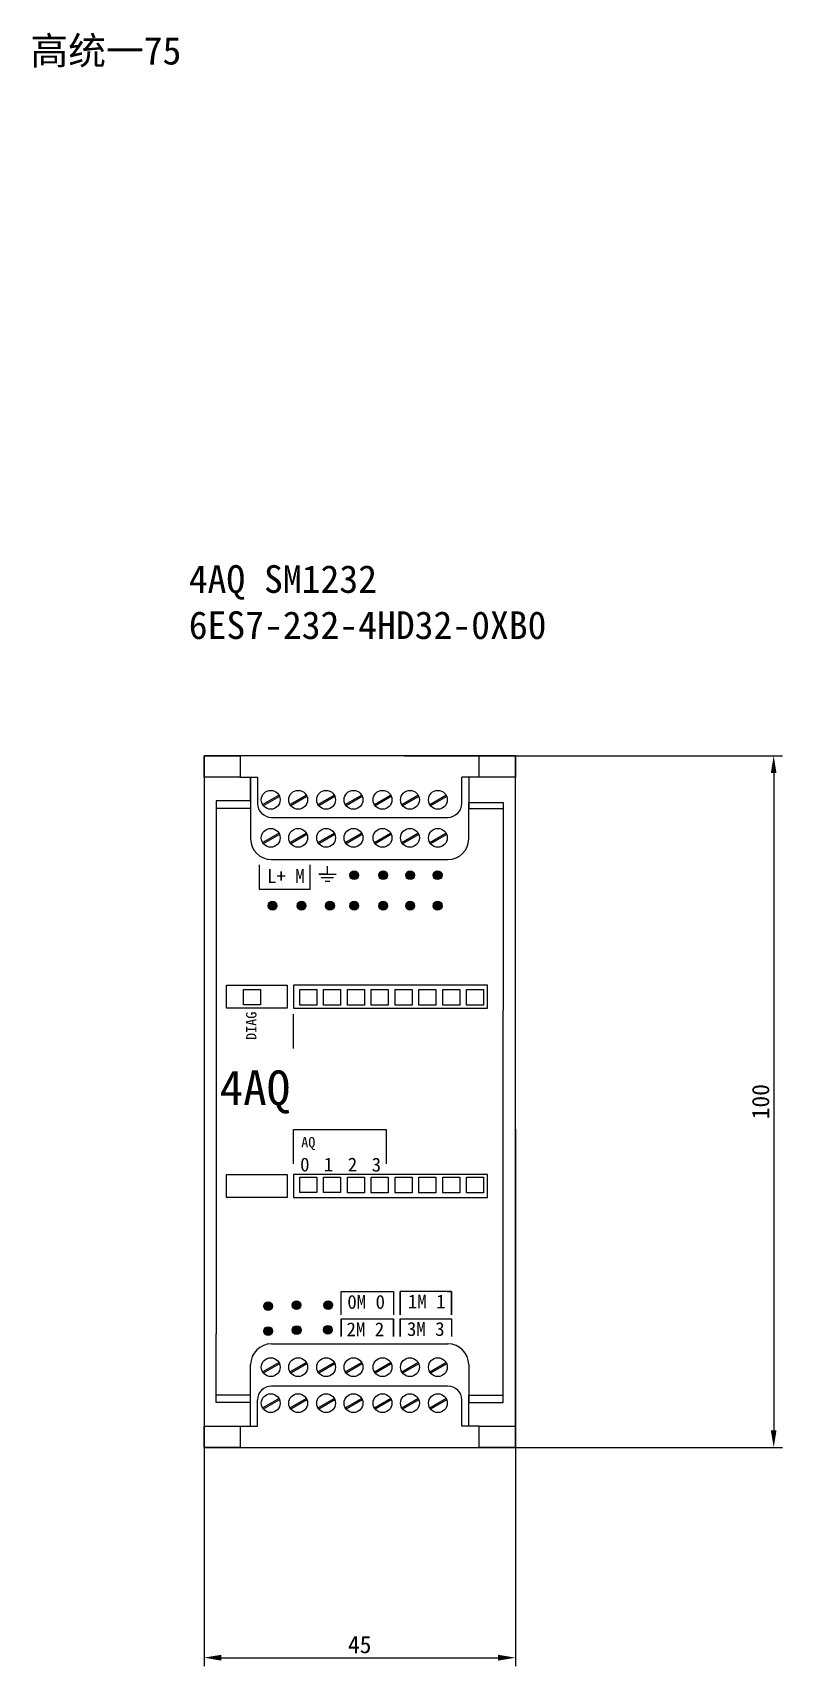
# Model space of a CAD drawing. Header units: millimetres. Extents: x 983 to 2111, y 2638 to 4457.
# Drawn here: x 1496 to 1604.4, y 2896.7 to 3132.9 of the extents above; entities that cross this region are included whole.
import ezdxf

# ---------------------------------------------------------------- set-up
doc = ezdxf.new("R2010")
doc.units = ezdxf.units.MM
doc.styles.get("Standard").update_dxf_attribs({"font": ''})
doc.styles.get('Standard').set_extended_font_data('SimSun')
doc.dimstyles.new('ISO-25', dxfattribs={"dimtxt": 2.5, "dimasz": 2.5, "dimexe": 1.25, "dimexo": 0.625, "dimtad": 1, "dimtxsty": 'Standard', "dimcen": 2.5, "dimadec": 0, "dimazin": 0, "dimtfac": 1, "dimtmove": 0, "dimatfit": 3, "dimfxl": 1, "dimarcsym": 0})

# ---------------------------------------------------------------- blocks, each defined once
blk = doc.blocks.new('*D175')
at = {"color": 0, "lineweight": -2, "transparency": 16777216}
for p, q in [((1520.79, 2974.33), (1520.79, 2896.67)), ((1565.79, 2974.33), (1565.79, 2896.67)), ((1523.29, 2897.92), (1563.29, 2897.92))]:
    blk.add_line(p, q, dxfattribs=at)
at = {"color": 0, "lineweight": -3, "transparency": 16777216}
for points in [[(1523.29, 2898.34), (1523.29, 2897.5), (1520.79, 2897.92)], [(1563.29, 2898.34), (1563.29, 2897.5), (1565.79, 2897.92)]]:
    blk.add_solid(points, dxfattribs=at)
at = {"layer": 'Defpoints', "color": 0, "lineweight": -3, "transparency": 16777216}
for p in [(1520.79, 2974.96), (1565.79, 2974.96), (1565.79, 2897.92)]:
    blk.add_point(p, dxfattribs=at)
at = {"color": 0, "lineweight": -3, "transparency": 16777216, "insert": (1543.29, 2899.8), "char_height": 2.5, "attachment_point": 5}
blk.add_mtext('45', dxfattribs=at)
blk = doc.blocks.new('*D176')
at = {"color": 0, "lineweight": -2, "transparency": 16777216}
for p, q in [((1549.77, 3028.3), (1604.37, 3028.3)), ((1603.12, 3025.8), (1603.12, 2930.8)), ((1549.77, 2928.3), (1604.37, 2928.3))]:
    blk.add_line(p, q, dxfattribs=at)
at = {"color": 0, "lineweight": -3, "transparency": 16777216}
for points in [[(1602.7, 3025.8), (1603.53, 3025.8), (1603.12, 3028.3)], [(1602.7, 2930.8), (1603.53, 2930.8), (1603.12, 2928.3)]]:
    blk.add_solid(points, dxfattribs=at)
at = {"layer": 'Defpoints', "color": 0, "lineweight": -3, "transparency": 16777216}
for p in [(1549.15, 3028.3), (1549.15, 2928.3), (1603.12, 2928.3)]:
    blk.add_point(p, dxfattribs=at)
at = {"color": 0, "lineweight": -3, "transparency": 16777216, "insert": (1601.24, 2978.3), "char_height": 2.5, "attachment_point": 5, "rotation": 90}
blk.add_mtext('100', dxfattribs=at)
blk = doc.blocks.new('4AQ')
at = {"lineweight": -3}
for p, q in [((1526.03, 3025.21), (1527.53, 3025.21)), ((1527.53, 3025.21), (1527.53, 3021.8)), ((1527.53, 3021.8), (1527.53, 3025.21)), ((1527.53, 3025.21), (1528.53, 3025.21)), ((1528.53, 3025.21), (1528.53, 3021.41)), ((1559.04, 3025.21), (1558.04, 3025.21)), ((1558.04, 3021.41), (1558.04, 3025.21)), ((1560.54, 3025.21), (1559.04, 3025.21)), ((1559.04, 3025.21), (1559.04, 3020.7)), ((1527.53, 3021.8), (1522.53, 3021.8)), ((1522.53, 3021.8), (1522.53, 2944.72)), ((1527.53, 3021.8), (1527.53, 3020.7)), ((1559.04, 3020.7), (1559.04, 3021.54)), ((1559.04, 3021.54), (1564.04, 3021.54)), ((1564.04, 3021.54), (1564.04, 3020.7)), ((1527.53, 3020.7), (1522.53, 3020.7)), ((1527.53, 3020.7), (1527.53, 3016.3)), ((1530.53, 3019.41), (1556.04, 3019.41)), ((1559.04, 3020.7), (1564.04, 3020.7)), ((1559.04, 3016.3), (1559.04, 3020.7)), ((1564.04, 3020.7), (1564.04, 2991.54)), ((1528.74, 3012.55), (1528.74, 3009.01)), ((1530.53, 3013.3), (1556.04, 3013.3)), ((1536.11, 3009.01), (1536.11, 3012.55)), ((1538.63, 3011.22), (1538.63, 3012.35)), ((1528.74, 3009.01), (1536.11, 3009.01)), ((1538.63, 3011.22), (1537.38, 3011.22)), ((1537.38, 3011.22), (1538.63, 3011.22)), ((1538.63, 3010.68), (1537.74, 3010.68)), ((1538.63, 3010.12), (1538.28, 3010.12)), ((1538.63, 3011.22), (1539.88, 3011.22)), ((1539.52, 3010.68), (1538.63, 3010.68)), ((1538.98, 3010.12), (1538.63, 3010.12)), ((1533.71, 2985.99), (1533.71, 2990.95)), ((1564.04, 2935.89), (1564.04, 2991.54)), ((1533.71, 2969.31), (1533.71, 2974.26)), ((1533.71, 2974.26), (1547.13, 2974.26)), ((1547.13, 2974.26), (1547.13, 2972.38)), ((1547.13, 2972.38), (1547.13, 2969.31)), ((1540.59, 2947.49), (1540.59, 2950.87)), ((1540.59, 2947.49), (1540.59, 2950.87)), ((1540.59, 2950.87), (1547.65, 2950.87)), ((1547.65, 2950.87), (1548.19, 2950.87)), ((1548.19, 2950.87), (1548.19, 2947.49)), ((1549.16, 2950.87), (1549.16, 2947.49)), ((1549.16, 2947.49), (1549.16, 2950.87)), ((1556.57, 2950.87), (1549.16, 2950.87)), ((1555.91, 2950.87), (1556.57, 2950.87)), ((1556.57, 2950.87), (1556.57, 2947.49)), ((1556.57, 2947.49), (1556.57, 2950.87)), ((1540.59, 2946.91), (1540.59, 2944.37)), ((1540.59, 2944.37), (1540.59, 2946.91)), ((1540.59, 2944.37), (1540.59, 2946.91)), ((1540.59, 2946.91), (1548.19, 2946.91)), ((1548.19, 2946.91), (1548.19, 2944.37)), ((1548.19, 2944.37), (1548.19, 2946.91)), ((1549.16, 2946.91), (1549.16, 2944.37)), ((1549.16, 2944.37), (1549.16, 2946.91)), ((1549.16, 2946.91), (1556.55, 2946.91)), ((1556.55, 2946.91), (1556.55, 2944.37)), ((1522.53, 2934.79), (1522.53, 2944.72)), ((1530.53, 2943.29), (1556.04, 2943.29)), ((1527.53, 2935.89), (1527.53, 2940.29)), ((1559.04, 2940.29), (1559.04, 2935.34)), ((1527.53, 2935.89), (1522.53, 2935.89)), ((1527.53, 2934.79), (1527.53, 2935.89)), ((1556.04, 2937.18), (1530.53, 2937.18)), ((1559.04, 2931.38), (1559.04, 2935.89)), ((1559.04, 2935.89), (1564.04, 2935.89)), ((1559.04, 2935.89), (1559.04, 2934.79)), ((1564.04, 2934.79), (1564.04, 2935.89)), ((1527.53, 2934.79), (1522.53, 2934.79)), ((1527.53, 2931.38), (1527.53, 2934.79)), ((1528.53, 2931.38), (1528.53, 2935.18)), ((1558.04, 2931.38), (1558.04, 2935.18)), ((1559.04, 2934.79), (1564.04, 2934.79)), ((1526.03, 2931.38), (1527.53, 2931.38)), ((1527.53, 2931.38), (1528.53, 2931.38)), ((1559.04, 2931.38), (1558.04, 2931.38)), ((1560.54, 2931.38), (1559.04, 2931.38))]:
    blk.add_line(p, q, dxfattribs=at)
for points in [[(1520.79, 2928.3), (1565.79, 2928.3), (1565.79, 3028.3), (1520.79, 3028.3)], [(1520.79, 3028.3), (1526.03, 3028.3), (1526.03, 3025.21), (1520.79, 3025.21)], [(1560.54, 3028.3), (1565.79, 3028.3), (1565.79, 3025.21), (1560.54, 3025.21)], [(1529.25, 3021.28), (1531.59, 3022.63), (1531.7, 3022.44), (1529.36, 3021.09)], [(1533.2, 3021.28), (1535.54, 3022.63), (1535.66, 3022.44), (1533.32, 3021.09)], [(1537.25, 3021.28), (1539.59, 3022.63), (1539.7, 3022.44), (1537.36, 3021.09)], [(1541.2, 3021.28), (1543.54, 3022.63), (1543.65, 3022.44), (1541.31, 3021.09)], [(1545.41, 3021.28), (1547.75, 3022.63), (1547.86, 3022.44), (1545.52, 3021.09)], [(1549.37, 3021.28), (1551.71, 3022.63), (1551.82, 3022.44), (1549.48, 3021.09)], [(1553.41, 3021.28), (1555.75, 3022.63), (1555.86, 3022.44), (1553.52, 3021.09)], [(1529.25, 3015.77), (1531.59, 3017.13), (1531.7, 3016.93), (1529.36, 3015.58)], [(1533.2, 3015.77), (1535.54, 3017.13), (1535.66, 3016.93), (1533.32, 3015.58)], [(1537.25, 3015.77), (1539.59, 3017.13), (1539.7, 3016.93), (1537.36, 3015.58)], [(1541.2, 3015.77), (1543.54, 3017.13), (1543.65, 3016.93), (1541.31, 3015.58)], [(1545.41, 3015.77), (1547.75, 3017.13), (1547.86, 3016.93), (1545.52, 3015.58)], [(1549.37, 3015.77), (1551.71, 3017.13), (1551.82, 3016.93), (1549.48, 3015.58)], [(1553.41, 3015.77), (1555.75, 3017.13), (1555.86, 3016.93), (1553.52, 3015.58)], [(1524.03, 2995.13), (1532.79, 2995.13), (1532.79, 2991.81), (1524.03, 2991.81)], [(1533.71, 2991.81), (1561.77, 2991.81), (1561.77, 2995.13), (1533.71, 2995.13)], [(1526.49, 2994.54), (1528.94, 2994.54), (1528.94, 2992.31), (1526.49, 2992.31)], [(1534.62, 2994.51), (1537.07, 2994.51), (1537.07, 2992.28), (1534.62, 2992.28)], [(1538.07, 2994.51), (1540.51, 2994.51), (1540.51, 2992.28), (1538.07, 2992.28)], [(1541.51, 2994.5), (1543.96, 2994.5), (1543.96, 2992.27), (1541.51, 2992.27)], [(1544.96, 2994.5), (1547.41, 2994.5), (1547.41, 2992.27), (1544.96, 2992.27)], [(1548.41, 2994.5), (1550.85, 2994.5), (1550.85, 2992.27), (1548.41, 2992.27)], [(1551.85, 2994.5), (1554.3, 2994.5), (1554.3, 2992.27), (1551.85, 2992.27)], [(1555.3, 2994.5), (1557.74, 2994.5), (1557.74, 2992.27), (1555.3, 2992.27)], [(1558.74, 2994.5), (1561.19, 2994.5), (1561.19, 2992.27), (1558.74, 2992.27)], [(1524.03, 2967.76), (1532.79, 2967.76), (1532.79, 2964.44), (1524.03, 2964.44)], [(1533.71, 2964.44), (1561.77, 2964.44), (1561.77, 2967.76), (1533.71, 2967.76)], [(1534.62, 2967.38), (1537.07, 2967.38), (1537.07, 2965.15), (1534.62, 2965.15)], [(1538.07, 2967.38), (1540.51, 2967.38), (1540.51, 2965.15), (1538.07, 2965.15)], [(1541.51, 2967.37), (1543.96, 2967.37), (1543.96, 2965.14), (1541.51, 2965.14)], [(1544.96, 2967.37), (1547.41, 2967.37), (1547.41, 2965.14), (1544.96, 2965.14)], [(1548.41, 2967.37), (1550.85, 2967.37), (1550.85, 2965.14), (1548.41, 2965.14)], [(1551.85, 2967.37), (1554.3, 2967.37), (1554.3, 2965.14), (1551.85, 2965.14)], [(1555.3, 2967.37), (1557.74, 2967.37), (1557.74, 2965.14), (1555.3, 2965.14)], [(1558.74, 2967.37), (1561.19, 2967.37), (1561.19, 2965.14), (1558.74, 2965.14)], [(1529.25, 2939.25), (1531.59, 2940.6), (1531.7, 2940.4), (1529.36, 2939.05)], [(1533.2, 2939.25), (1535.54, 2940.6), (1535.66, 2940.4), (1533.32, 2939.05)], [(1537.25, 2939.25), (1539.59, 2940.6), (1539.7, 2940.4), (1537.36, 2939.05)], [(1541.2, 2939.25), (1543.54, 2940.6), (1543.65, 2940.4), (1541.31, 2939.05)], [(1545.41, 2939.25), (1547.75, 2940.6), (1547.86, 2940.4), (1545.52, 2939.05)], [(1549.37, 2939.25), (1551.71, 2940.6), (1551.82, 2940.4), (1549.48, 2939.05)], [(1553.41, 2939.25), (1555.75, 2940.6), (1555.86, 2940.4), (1553.52, 2939.05)], [(1529.25, 2934.04), (1531.59, 2935.39), (1531.7, 2935.2), (1529.36, 2933.85)], [(1533.2, 2934.04), (1535.54, 2935.39), (1535.66, 2935.2), (1533.32, 2933.85)], [(1537.25, 2934.04), (1539.59, 2935.39), (1539.7, 2935.2), (1537.36, 2933.85)], [(1541.2, 2934.04), (1543.54, 2935.39), (1543.65, 2935.2), (1541.31, 2933.85)], [(1545.41, 2934.04), (1547.75, 2935.39), (1547.86, 2935.2), (1545.52, 2933.85)], [(1549.37, 2934.04), (1551.71, 2935.39), (1551.82, 2935.2), (1549.48, 2933.85)], [(1553.41, 2934.04), (1555.75, 2935.39), (1555.86, 2935.2), (1553.52, 2933.85)], [(1520.79, 2931.38), (1526.03, 2931.38), (1526.03, 2928.3), (1520.79, 2928.3)], [(1560.54, 2931.38), (1565.79, 2931.38), (1565.79, 2928.3), (1560.54, 2928.3)]]:
    blk.add_lwpolyline(points, close=True, dxfattribs=at)
for centre, radius in [((1530.43, 3021.95), 1.36), ((1534.39, 3021.95), 1.36), ((1538.43, 3021.95), 1.36), ((1542.39, 3021.95), 1.36), ((1546.59, 3021.95), 1.36), ((1550.55, 3021.95), 1.36), ((1554.59, 3021.95), 1.36), ((1530.43, 3016.45), 1.36), ((1534.39, 3016.45), 1.36), ((1538.43, 3016.45), 1.36), ((1542.39, 3016.45), 1.36), ((1546.59, 3016.45), 1.36), ((1550.55, 3016.45), 1.36), ((1554.59, 3016.45), 1.36), ((1542.5, 3011.04), 0.636), ((1542.5, 3011.04), 0.636), ((1542.5, 3011.04), 0.636), ((1542.5, 3011.04), 0.585), ((1542.5, 3011.04), 0.527), ((1542.5, 3011.04), 0.527), ((1542.5, 3011.04), 0.479), ((1542.5, 3011.04), 0.426), ((1542.5, 3011.04), 0.372), ((1542.5, 3011.04), 0.309), ((1546.69, 3011.04), 0.636), ((1546.69, 3011.04), 0.636), ((1546.69, 3011.04), 0.636), ((1546.69, 3011.04), 0.585), ((1546.69, 3011.04), 0.527), ((1546.69, 3011.04), 0.527), ((1546.69, 3011.04), 0.479), ((1546.69, 3011.04), 0.426), ((1546.69, 3011.04), 0.372), ((1546.69, 3011.04), 0.309), ((1550.57, 3011.04), 0.636), ((1550.57, 3011.04), 0.636), ((1550.57, 3011.04), 0.636), ((1550.57, 3011.04), 0.585), ((1550.57, 3011.04), 0.527), ((1550.57, 3011.04), 0.527), ((1550.57, 3011.04), 0.479), ((1550.57, 3011.04), 0.426), ((1550.57, 3011.04), 0.372), ((1550.57, 3011.04), 0.309), ((1554.55, 3011.04), 0.636), ((1554.55, 3011.04), 0.636), ((1554.55, 3011.04), 0.636), ((1554.55, 3011.04), 0.585), ((1554.55, 3011.04), 0.527), ((1554.55, 3011.04), 0.527), ((1554.55, 3011.04), 0.479), ((1554.55, 3011.04), 0.426), ((1554.55, 3011.04), 0.372), ((1554.55, 3011.04), 0.309), ((1542.5, 3011.04), 0.258), ((1542.5, 3011.04), 0.207), ((1542.5, 3011.04), 0.154), ((1542.5, 3011.04), 0.116), ((1542.5, 3011.04), 0.0731), ((1542.5, 3011.04), 0.0407), ((1546.69, 3011.04), 0.258), ((1546.69, 3011.04), 0.207), ((1546.69, 3011.04), 0.154), ((1546.69, 3011.04), 0.116), ((1546.69, 3011.04), 0.0731), ((1546.69, 3011.04), 0.0407), ((1550.57, 3011.04), 0.258), ((1550.57, 3011.04), 0.207), ((1550.57, 3011.04), 0.154), ((1550.57, 3011.04), 0.116), ((1550.57, 3011.04), 0.0731), ((1550.57, 3011.04), 0.0407), ((1554.55, 3011.04), 0.258), ((1554.55, 3011.04), 0.207), ((1554.55, 3011.04), 0.154), ((1554.55, 3011.04), 0.116), ((1554.55, 3011.04), 0.0731), ((1554.55, 3011.04), 0.0407), ((1530.7, 3006.64), 0.636), ((1530.7, 3006.64), 0.636), ((1530.7, 3006.64), 0.636), ((1530.7, 3006.64), 0.585), ((1530.7, 3006.64), 0.527), ((1530.7, 3006.64), 0.527), ((1530.7, 3006.64), 0.479), ((1530.7, 3006.64), 0.426), ((1530.7, 3006.64), 0.372), ((1530.7, 3006.64), 0.309), ((1530.7, 3006.64), 0.258), ((1530.7, 3006.64), 0.207), ((1530.7, 3006.64), 0.154), ((1530.7, 3006.64), 0.116), ((1530.7, 3006.64), 0.0731), ((1530.7, 3006.64), 0.0407), ((1534.89, 3006.64), 0.636), ((1534.89, 3006.64), 0.636), ((1534.89, 3006.64), 0.636), ((1534.89, 3006.64), 0.585), ((1534.89, 3006.64), 0.527), ((1534.89, 3006.64), 0.527), ((1534.89, 3006.64), 0.479), ((1534.89, 3006.64), 0.426), ((1534.89, 3006.64), 0.372), ((1534.89, 3006.64), 0.309), ((1534.89, 3006.64), 0.258), ((1534.89, 3006.64), 0.207), ((1534.89, 3006.64), 0.154), ((1534.89, 3006.64), 0.116), ((1534.89, 3006.64), 0.0731), ((1534.89, 3006.64), 0.0407), ((1538.99, 3006.64), 0.636), ((1538.99, 3006.64), 0.636), ((1538.99, 3006.64), 0.636), ((1538.99, 3006.64), 0.585), ((1538.99, 3006.64), 0.527), ((1538.99, 3006.64), 0.527), ((1538.99, 3006.64), 0.479), ((1538.99, 3006.64), 0.426), ((1538.99, 3006.64), 0.372), ((1538.99, 3006.64), 0.309), ((1538.99, 3006.64), 0.258), ((1538.99, 3006.64), 0.207), ((1538.99, 3006.64), 0.154), ((1538.99, 3006.64), 0.116), ((1538.99, 3006.64), 0.0731), ((1538.99, 3006.64), 0.0407), ((1542.5, 3006.64), 0.636), ((1542.5, 3006.64), 0.636), ((1542.5, 3006.64), 0.636), ((1542.5, 3006.64), 0.585), ((1542.5, 3006.64), 0.527), ((1542.5, 3006.64), 0.527), ((1542.5, 3006.64), 0.479), ((1542.5, 3006.64), 0.426), ((1542.5, 3006.64), 0.372), ((1542.5, 3006.64), 0.309), ((1542.5, 3006.64), 0.258), ((1542.5, 3006.64), 0.207), ((1542.5, 3006.64), 0.154), ((1542.5, 3006.64), 0.116), ((1542.5, 3006.64), 0.0731), ((1542.5, 3006.64), 0.0407), ((1546.69, 3006.64), 0.636), ((1546.69, 3006.64), 0.636), ((1546.69, 3006.64), 0.636), ((1546.69, 3006.64), 0.585), ((1546.69, 3006.64), 0.527), ((1546.69, 3006.64), 0.527), ((1546.69, 3006.64), 0.479), ((1546.69, 3006.64), 0.426), ((1546.69, 3006.64), 0.372), ((1546.69, 3006.64), 0.309), ((1546.69, 3006.64), 0.258), ((1546.69, 3006.64), 0.207), ((1546.69, 3006.64), 0.154), ((1546.69, 3006.64), 0.116), ((1546.69, 3006.64), 0.0731), ((1546.69, 3006.64), 0.0407), ((1550.57, 3006.64), 0.636), ((1550.57, 3006.64), 0.636), ((1550.57, 3006.64), 0.636), ((1550.57, 3006.64), 0.585), ((1550.57, 3006.64), 0.527), ((1550.57, 3006.64), 0.527), ((1550.57, 3006.64), 0.479), ((1550.57, 3006.64), 0.426), ((1550.57, 3006.64), 0.372), ((1550.57, 3006.64), 0.309), ((1550.57, 3006.64), 0.258), ((1550.57, 3006.64), 0.207), ((1550.57, 3006.64), 0.154), ((1550.57, 3006.64), 0.116), ((1550.57, 3006.64), 0.0731), ((1550.57, 3006.64), 0.0407), ((1554.55, 3006.64), 0.636), ((1554.55, 3006.64), 0.636), ((1554.55, 3006.64), 0.636), ((1554.55, 3006.64), 0.585), ((1554.55, 3006.64), 0.527), ((1554.55, 3006.64), 0.527), ((1554.55, 3006.64), 0.479), ((1554.55, 3006.64), 0.426), ((1554.55, 3006.64), 0.372), ((1554.55, 3006.64), 0.309), ((1554.55, 3006.64), 0.258), ((1554.55, 3006.64), 0.207), ((1554.55, 3006.64), 0.154), ((1554.55, 3006.64), 0.116), ((1554.55, 3006.64), 0.0731), ((1554.55, 3006.64), 0.0407), ((1530.05, 2948.74), 0.636), ((1530.05, 2948.74), 0.636), ((1530.05, 2948.74), 0.636), ((1530.05, 2948.74), 0.585), ((1530.05, 2948.74), 0.527), ((1530.05, 2948.74), 0.527), ((1530.05, 2948.74), 0.479), ((1530.05, 2948.74), 0.426), ((1530.05, 2948.74), 0.372), ((1530.05, 2948.74), 0.309), ((1530.05, 2948.74), 0.258), ((1530.05, 2948.74), 0.207), ((1530.05, 2948.74), 0.154), ((1530.05, 2948.74), 0.116), ((1530.05, 2948.74), 0.0731), ((1530.05, 2948.74), 0.0407), ((1534.16, 2948.88), 0.636), ((1534.16, 2948.88), 0.636), ((1534.16, 2948.88), 0.636), ((1534.16, 2948.88), 0.585), ((1534.16, 2948.88), 0.527), ((1534.16, 2948.88), 0.527), ((1534.16, 2948.88), 0.479), ((1534.16, 2948.88), 0.426), ((1534.16, 2948.88), 0.372), ((1534.16, 2948.88), 0.309), ((1534.16, 2948.88), 0.258), ((1534.16, 2948.88), 0.207), ((1534.16, 2948.88), 0.154), ((1534.16, 2948.88), 0.116), ((1534.16, 2948.88), 0.0731), ((1534.16, 2948.88), 0.0407), ((1538.74, 2948.88), 0.636), ((1538.74, 2948.88), 0.636), ((1538.74, 2948.88), 0.636), ((1538.74, 2948.88), 0.585), ((1538.74, 2948.88), 0.527), ((1538.74, 2948.88), 0.527), ((1538.74, 2948.88), 0.479), ((1538.74, 2948.88), 0.426), ((1538.74, 2948.88), 0.372), ((1538.74, 2948.88), 0.309), ((1538.74, 2948.88), 0.258), ((1538.74, 2948.88), 0.207), ((1538.74, 2948.88), 0.154), ((1538.74, 2948.88), 0.116), ((1538.74, 2948.88), 0.0731), ((1538.74, 2948.88), 0.0407), ((1530.06, 2945.14), 0.636), ((1530.06, 2945.14), 0.636), ((1530.06, 2945.14), 0.636), ((1530.06, 2945.14), 0.585), ((1530.06, 2945.14), 0.527), ((1530.06, 2945.14), 0.527), ((1530.06, 2945.14), 0.479), ((1530.06, 2945.14), 0.426), ((1530.06, 2945.14), 0.372), ((1530.06, 2945.14), 0.309), ((1530.06, 2945.14), 0.258), ((1530.06, 2945.14), 0.207), ((1530.06, 2945.14), 0.154), ((1530.06, 2945.14), 0.116), ((1534.18, 2945.28), 0.636), ((1534.18, 2945.28), 0.636), ((1534.18, 2945.28), 0.636), ((1534.18, 2945.28), 0.585), ((1534.18, 2945.28), 0.527), ((1534.18, 2945.28), 0.527), ((1534.18, 2945.28), 0.479), ((1534.18, 2945.28), 0.426), ((1534.18, 2945.28), 0.372), ((1534.18, 2945.28), 0.309), ((1534.18, 2945.28), 0.258), ((1534.18, 2945.28), 0.207), ((1534.18, 2945.28), 0.154), ((1534.18, 2945.28), 0.116), ((1534.18, 2945.28), 0.0731), ((1534.18, 2945.28), 0.0407), ((1538.68, 2945.33), 0.636), ((1538.68, 2945.33), 0.636), ((1538.68, 2945.33), 0.636), ((1538.68, 2945.33), 0.585), ((1538.68, 2945.33), 0.527), ((1538.68, 2945.33), 0.527), ((1538.68, 2945.33), 0.479), ((1538.68, 2945.33), 0.426), ((1538.68, 2945.33), 0.372), ((1538.68, 2945.33), 0.309), ((1538.68, 2945.33), 0.258), ((1538.68, 2945.33), 0.207), ((1538.68, 2945.33), 0.154), ((1538.68, 2945.33), 0.116), ((1538.68, 2945.33), 0.0731), ((1538.68, 2945.33), 0.0407), ((1530.06, 2945.14), 0.0731), ((1530.06, 2945.14), 0.0407), ((1530.43, 2939.92), 1.36), ((1534.39, 2939.92), 1.36), ((1538.43, 2939.92), 1.36), ((1542.39, 2939.92), 1.36), ((1546.59, 2939.92), 1.36), ((1550.55, 2939.92), 1.36), ((1554.59, 2939.92), 1.36), ((1530.43, 2934.72), 1.36), ((1534.39, 2934.72), 1.36), ((1538.43, 2934.72), 1.36), ((1542.39, 2934.72), 1.36), ((1546.59, 2934.72), 1.36), ((1550.55, 2934.72), 1.36), ((1554.59, 2934.72), 1.36)]:
    blk.add_circle(centre, radius, dxfattribs=at)
for centre, radius, start, end in [((1530.53, 3021.41), 2, 180, 270), ((1556.04, 3021.41), 2, 270, 0), ((1530.53, 3016.3), 3, 180, 270), ((1556.04, 3016.3), 3, 270, 0), ((1530.53, 2940.29), 3, 90, 180), ((1556.04, 2940.29), 3, 0, 90), ((1530.53, 2935.18), 2, 90, 180), ((1556.04, 2935.18), 2, 0, 90)]:
    blk.add_arc(centre, radius, start, end, dxfattribs=at)
at = {"lineweight": -3, "attachment_point": 1}
for s, width, insert, char_height in [('L+ M', 20.5662, (1529.9, 3011.92), 2), ('4AQ', 20.0767, (1523.05, 2982.82), 5), ('AQ', 6.8613, (1534.84, 2973.19), 1.5), ('0 ', 2, (1534.68, 2970.22), 2), ('1 ', 2, (1538.12, 2970.22), 2), ('2 ', 2, (1541.57, 2970.22), 2), ('3 ', 2, (1545.02, 2970.2), 2), ('0M 0', 7.4051, (1541.5, 2950.36), 2), ('1M 1', 20.5662, (1550.25, 2950.41), 2), ('2M 2', 7.4051, (1541.38, 2946.39), 2), ('3M 3', 20.5662, (1550.12, 2946.44), 2)]:
    blk.add_mtext_dynamic_manual_height_columns(s, width=width, gutter_width=12.5, heights=[0], dxfattribs=dict(at, insert=insert, char_height=char_height))
at = {"lineweight": -3, "insert": (1526.87, 2987.23), "char_height": 1.5, "attachment_point": 1, "rotation": 90}
blk.add_mtext_dynamic_manual_height_columns('DIAG', width=6.8613, gutter_width=12.5, heights=[0], dxfattribs=at)

msp = doc.modelspace()

# ---------------------------------------------------------------- block references
at = {"lineweight": -3}
msp.add_blockref('4AQ', (0, 0), dxfattribs=at)

# ---------------------------------------------------------------- texts
at = {"lineweight": -3, "char_height": 4, "attachment_point": 1}
for s, insert in [('高统一75', (1495.707, 3132.25)), ('4AQ SM1232\\P6ES7-232-4HD32-0XB0', (1518.581, 3055.866))]:
    msp.add_mtext_dynamic_manual_height_columns(s, width=71.44489, gutter_width=12.5, heights=[0], dxfattribs=dict(at, insert=insert))

# ---------------------------------------------------------------- dimensions: what is measured, and where the dimension line sits
at = {"lineweight": -3}
dim = msp.add_linear_dim(base=(1603.116, 2928.295), p1=(1549.146, 3028.295), p2=(1549.146, 2928.295), angle=90, dimstyle='ISO-25', dxfattribs=at)
dim.commit()
dim.dimension.update_dxf_attribs({"geometry": '*D176', "text_midpoint": (1601.241, 2978.295)})
dim = msp.add_linear_dim(base=(1565.786, 2897.921), p1=(1520.786, 2974.956), p2=(1565.786, 2974.956), dimstyle='ISO-25', dxfattribs=at)
dim.commit()
dim.dimension.update_dxf_attribs({"geometry": '*D175', "text_midpoint": (1543.286, 2899.796)})

doc.saveas('drawing.dxf')
